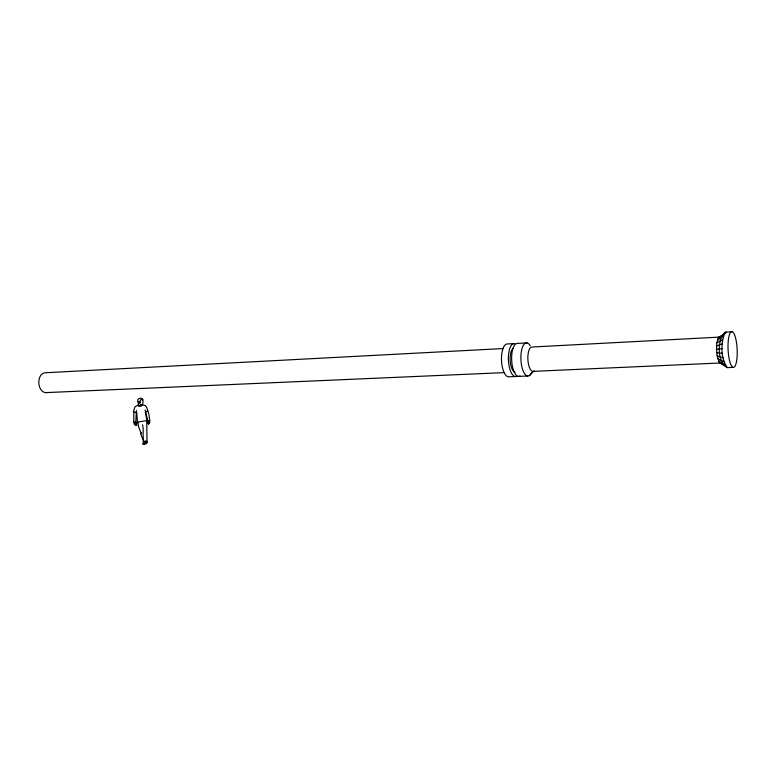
<?xml version="1.0" encoding="UTF-8"?>
<svg xmlns="http://www.w3.org/2000/svg" width="776" height="776" viewBox="0 0 776 776"><rect width="100%" height="100%" fill="white"/><g stroke="black" fill="none" stroke-linecap="round" stroke-linejoin="round"><path stroke-width="1.16" d="M733.145 367.387A17.896 4.54 87.3 0 1 728.383 339.743A17.896 4.54 87.3 0 1 736.317 341.469A17.896 4.54 87.3 0 1 733.145 367.387L727.355 367.63L719.439 362.547L717.169 355.951L716.529 349.258L716.83 342.817L718.789 337.298L722.058 335.387L725.23 332.264L732.185 331.701M727.355 367.63C720.555 358.163 720.419 342.769 725.23 332.264M138.923 403.045L138.555 403.53C136.673 406.362 141.348 407.206 142.58 404.791M133.879 411.901L133.734 422.532L135.819 421.95L136.43 410.523M147.062 442.359L145.713 441.34L144.268 442.126C143.754 444.6 145.471 443.824 144.132 442.039C145.102 439.391 148.779 442.495 146.072 443.911L143.182 444.299L142.978 443.368L143.822 442.824M149.399 422.454L148.4 424.259L148.72 422.833L148.42 421.824L147.935 423.424L147.876 420.922L149.787 420.592L148.837 414.074L146.664 407.313L145.209 405.518L140.184 404.364M144.317 442.912L145.413 441.99L146.994 442.543M142.503 404.791L143.017 401.425C143.317 399.562 139.826 398.825 140.233 400.823L140.126 402.977L139.166 401.793L138.477 402.007L139.525 403.103M135.713 421.95L136.906 424.035L135.48 422.891L135.451 423.541L136.712 425.248L135.296 425.035L134.238 423.89L134.015 422.26M529.232 375.662L534.16 370.899M724.144 333.719L721.156 336.6L717.984 338.365M142.483 399.96L143.094 399.824C142.871 397.952 139.331 397.584 137.924 399.427L137.614 401.493L138.555 403.53M718.789 337.298L723.057 335.174L726.414 332.021M144.598 443.232C141.892 439.924 144.113 430.069 142.561 424.821M723.242 336.28L717.315 340.247M141.649 432.824L140.728 434.036L143.162 439.943L143.405 442.921M722.592 339.781L716.83 342.817M142.454 404.965L138.71 405.993M147.857 410.979L145.325 412.153L146.965 420.505L137.43 422.202L136.751 412.648M722.233 343.991L716.558 345.892M142.881 443.891L144.2 443.688M138.264 405.004L134.995 406.866L133.346 411.726L136.683 412.657M724.823 364.516L723.833 364.798L719.439 362.547M721.234 362.945L532.734 371.374A12.222 4.617 87.3 0 1 527.845 358.444A12.222 4.617 87.3 0 1 532.307 347.008L719.672 337.104M147.876 420.922L145.083 409.932M723.057 335.174L722.058 335.387C718.081 344.786 717.373 359.821 726.142 366.757M148.459 424.191L149.826 422.202L149.545 420.631M722.194 348.599L716.529 349.258M527.03 342.895L517.864 343.39A16.548 6.402 87.3 0 0 511.723 361.044A16.548 6.402 87.3 0 0 520.065 376.05M503.032 348.56L45.687 372.742A9.962 6.78 87.1 0 0 38.848 383.519A9.962 6.78 87.1 0 0 47.346 392.394M45.59 392.627L504.633 372.606M515.196 376.535L508.338 376.816A16.48 6.48 87.3 0 1 501.48 359.375A16.48 6.48 87.3 0 1 507.795 343.943L514.643 343.564A16.529 6.431 87.3 0 0 508.474 361.199A16.529 6.431 87.3 0 0 516.855 376.185M518.417 376.399L527.602 376.011M716.733 352.692L722.475 353.303M146.984 441.922L146.732 420.514M717.169 355.951L723.067 357.755M135.237 424.967L134.413 424.084M717.79 358.803L723.911 361.655M136.528 425.2L134.762 423.919M718.566 361.053L724.959 364.73M141.086 433.299L138.526 426.567L137.847 422.028M531.599 372.693A16.606 6.334 87.3 0 1 523.102 370.831A16.606 6.334 87.3 0 1 521.976 348.705A16.606 6.334 87.3 0 1 530.231 345.689M515.118 372.15A12.135 4.724 87.3 0 1 510.201 360.889A12.135 4.724 87.3 0 1 513.489 348.143"/></g></svg>
